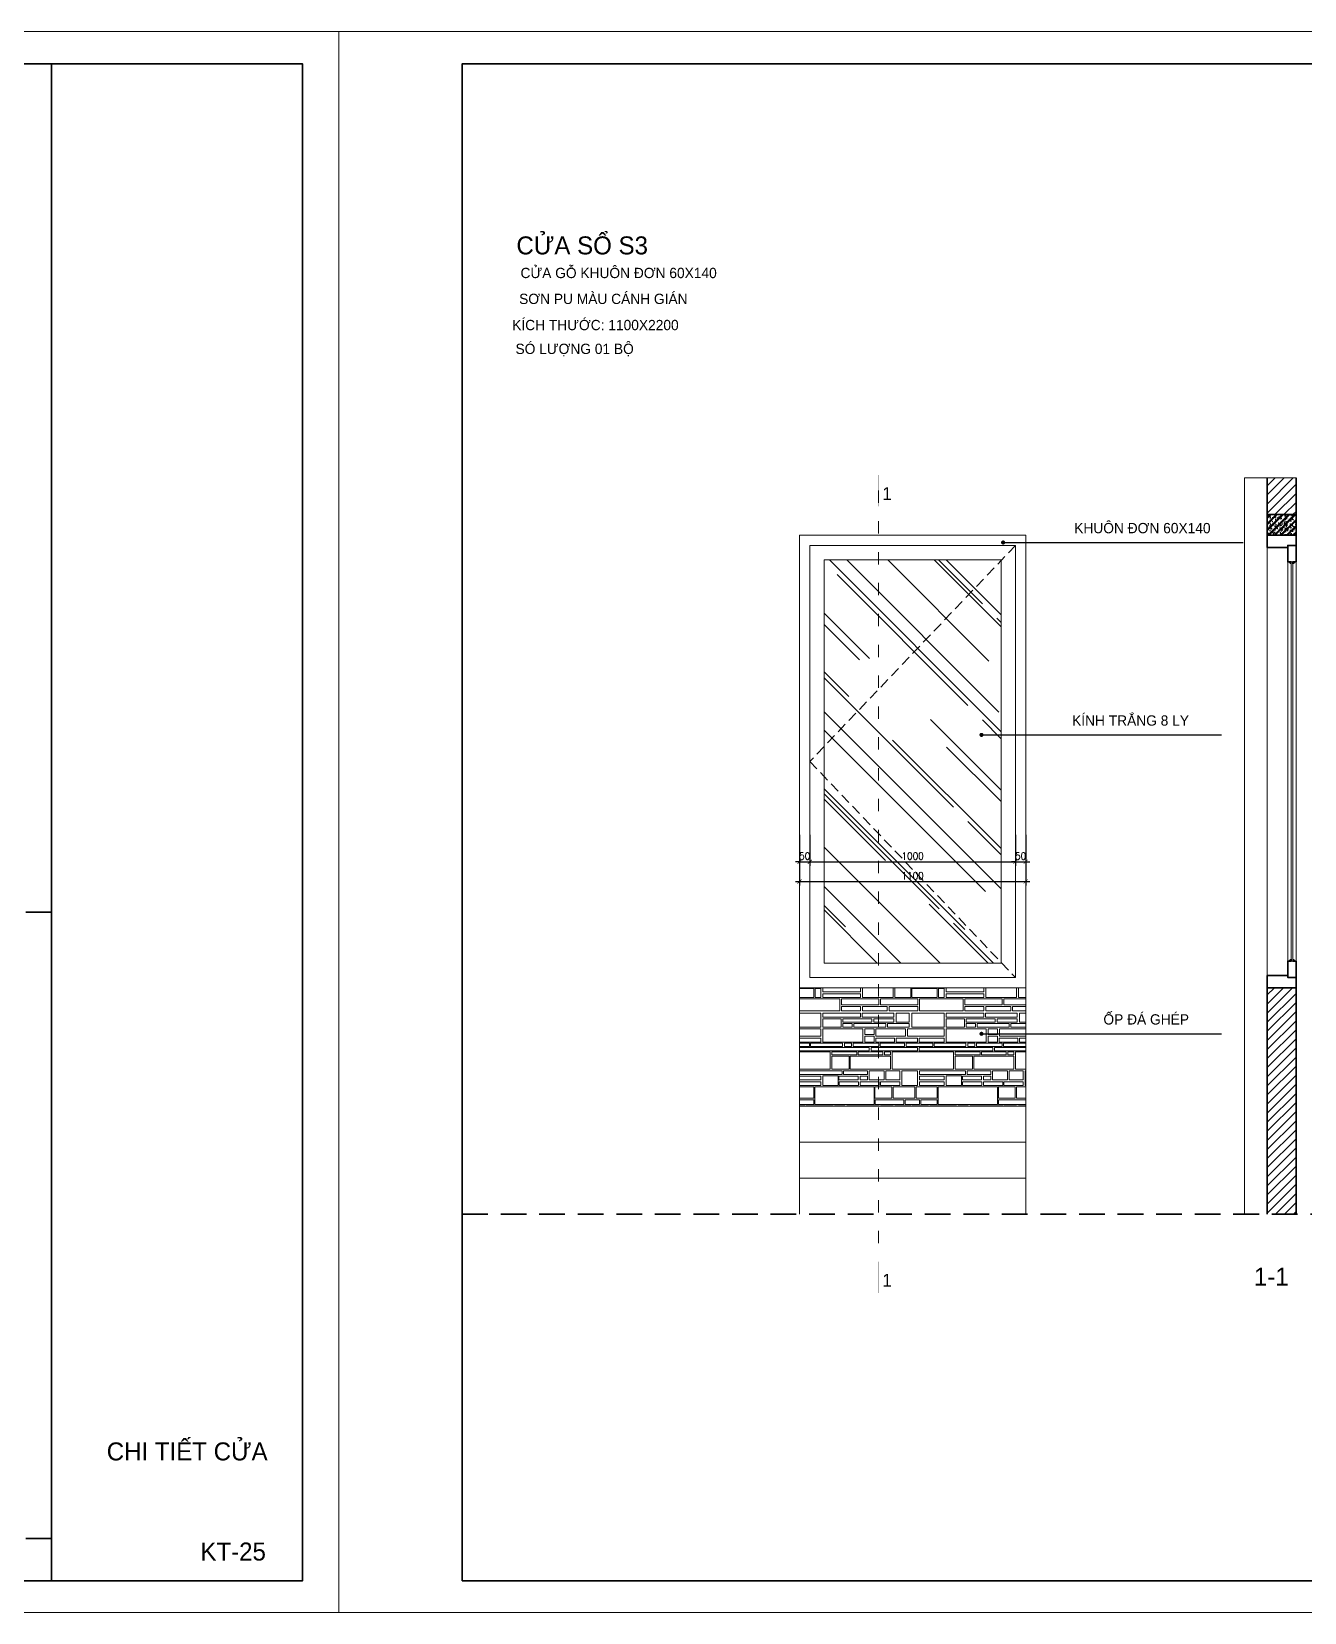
# Model space of a CAD drawing. Header units: millimetres. Extents: x -529782 to -142003, y -492574 to -273331.
# Drawn here: x -190988 to -184799, y -437656 to -429971 of the extents above; entities that cross this region are included whole.
import ezdxf
from ezdxf.enums import TextEntityAlignment as Align

# ---------------------------------------------------------------- set-up
doc = ezdxf.new("R2010")
doc.units = ezdxf.units.MM
doc.header["$LTSCALE"] = 500
doc.header["$MEASUREMENT"] = 0
doc.header["$PDMODE"] = 3
doc.linetypes.add('ACAD_ISO03W100', pattern=[30, 12, -18])
doc.linetypes.add('HIDDEN', pattern=[0.375, 0.25, -0.125])
doc.layers.get('0').update_dxf_attribs({"linetype": 'CONTINUOUS', "lineweight": 13})
doc.layers.get('Defpoints').update_dxf_attribs({"color": 255, "linetype": 'CONTINUOUS', "lineweight": 13})
for name, color, linetype, lineweight in [('1.cat 30', 30, 'CONTINUOUS', 35), ('2.thay 145', 145, 'CONTINUOUS', 18), ('3.manh 08', 8, 'CONTINUOUS', 9), ('6.khuat 75', 75, 'HIDDEN', 18), ('8.vat lieu 08', 8, 'CONTINUOUS', 5), ('9.text \xad white', 7, 'CONTINUOUS', 15), ('CA.dim 08', 251, 'CONTINUOUS', 13), ('CA.thay 145', 145, 'CONTINUOUS', 18), ('cat', 4, 'CONTINUOUS', 35)]:
    doc.layers.add(name, color=color, linetype=linetype, lineweight=lineweight)
for name, color, linetype in [('HACH', 250, 'CONTINUOUS'), ('HATCH', 150, 'CONTINUOUS'), ('THAY', 7, 'CONTINUOUS')]:
    doc.layers.add(name, color=color, linetype=linetype)
doc.styles.add('CA.JSC1', font='')
doc.styles.get("Standard").update_dxf_attribs({"font": 'txt.shx', "width": 0.9})
doc.styles.add('VnAvantH', font='')
doc.styles.get('CA.JSC1').set_extended_font_data('.VnAvantH')
doc.styles.get('VnAvantH').set_extended_font_data('.VnAvantH')
doc.dimstyles.new('CA 20', dxfattribs={"dimscale": 0, "dimtxt": 35, "dimasz": 20, "dimexe": 20, "dimexo": 0, "dimgap": 10, "dimtad": 1, "dimdec": 0, "dimzin": 0, "dimdsep": 46, "dimtxsty": 'Standard', "dimblk": 'ARCHTICK', "dimcen": 0.09, "dimdle": 20, "dimclrd": 256, "dimclre": 256, "dimclrt": 7, "dimadec": 0, "dimazin": 0, "dimtfac": 1, "dimtdec": 0, "dimtix": 1, "dimtmove": 2, "dimatfit": 3, "dimldrblk": 'DOT', "dimfxl": 1, "dimtolj": 1, "dimtzin": 0, "dimarcsym": 0})
pattern_1 = [(45, (-15374.51, 10589.73), (-22.097087, 22.097087), [])]

# ---------------------------------------------------------------- blocks, each defined once
blk = doc.blocks.new('khung co loan')
at = {"layer": '1.cat 30'}
blk.add_lwpolyline([(1158, -14553), (1158, -303), (20658, -303), (20658, -14553)], close=True, dxfattribs=at)
blk.add_lwpolyline([(18298, -303), (18298, -14553)], dxfattribs=at)
at = {"layer": '3.manh 08'}
blk.add_lwpolyline([(0, -14850), (21000, -14850), (21000, 0), (0, 0)], close=True, dxfattribs=at)
blk = doc.blocks.new('_ArchTick')
at = {"color": 1, "linetype": 'ByBlock', "const_width": 0.15}
blk.add_lwpolyline([(-0.5, -0.5), (0.5, 0.5)], dxfattribs=at)
blk = doc.blocks.new('DOT')
at = {"layer": 'THAY', "color": 0, "linetype": 'ByBlock'}
blk.add_line((-0.5, 0), (-1, 0), dxfattribs=at)
at = {"layer": 'THAY', "color": 0, "linetype": 'ByBlock', "const_width": 0.5}
blk.add_lwpolyline([(-0.25, 0, 1), (0.25, 0, 1)], format="xyb", close=True, dxfattribs=at)
blk = doc.blocks.new('*D1764')
at = {"layer": 'CA.dim 08', "lineweight": -2, "transparency": 16777216}
for p, q in [((-187253.8, -433876.8), (-187253.8, -434026.8)), ((-187203.8, -433876.8), (-187203.8, -434026.8)), ((-187253.8, -434006.8), (-187273.8, -434006.8)), ((-187253.8, -434006.8), (-187203.8, -434006.8)), ((-187203.8, -434006.8), (-187183.8, -434006.8))]:
    blk.add_line(p, q, dxfattribs=at)
at = {"layer": 'Defpoints', "color": 0, "transparency": 16777216}
for p in [(-187253.8, -433876.8), (-187203.8, -433876.8), (-187203.8, -434006.8)]:
    blk.add_point(p, dxfattribs=at)
at = {"layer": 'CA.dim 08', "lineweight": -2, "transparency": 16777216, "xscale": 20, "yscale": 20, "zscale": 20}
blk.add_blockref('_ArchTick', (-187253.8, -434006.8), dxfattribs=at)
at = {"layer": 'CA.dim 08', "lineweight": -2, "transparency": 16777216, "xscale": 20, "yscale": 20, "zscale": 20, "rotation": 180}
blk.add_blockref('_ArchTick', (-187203.8, -434006.8), dxfattribs=at)
at = {"layer": 'CA.dim 08', "color": 7, "transparency": 16777216, "insert": (-187228.8, -433979.3), "char_height": 35, "attachment_point": 5}
blk.add_mtext('\\A1;50', dxfattribs=at)
blk = doc.blocks.new('_DOT')
at = {"color": 1, "linetype": 'ByBlock'}
blk.add_line((-0.5, 0), (-1, 0), dxfattribs=at)
at = {"color": 1, "linetype": 'ByBlock', "const_width": 0.5}
blk.add_lwpolyline([(-0.25, 0, 1), (0.25, 0, 1)], format="xyb", close=True, dxfattribs=at)
blk = doc.blocks.new('*D1765')
at = {"layer": 'CA.dim 08', "lineweight": -2, "transparency": 16777216}
for p, q in [((-187203.8, -433876.8), (-187203.8, -434026.8)), ((-186203.8, -433876.8), (-186203.8, -434026.8)), ((-187223.8, -434006.8), (-186183.8, -434006.8))]:
    blk.add_line(p, q, dxfattribs=at)
at = {"layer": 'Defpoints', "color": 0, "transparency": 16777216}
for p in [(-187203.8, -433876.8), (-186203.8, -433876.8), (-186203.8, -434006.8)]:
    blk.add_point(p, dxfattribs=at)
at = {"layer": 'CA.dim 08', "lineweight": -2, "transparency": 16777216, "xscale": 20, "yscale": 20, "zscale": 20, "rotation": 180}
blk.add_blockref('_ArchTick', (-187203.8, -434006.8), dxfattribs=at)
at = {"layer": 'CA.dim 08', "lineweight": -2, "transparency": 16777216, "xscale": 20, "yscale": 20, "zscale": 20}
blk.add_blockref('_ArchTick', (-186203.8, -434006.8), dxfattribs=at)
at = {"layer": 'CA.dim 08', "color": 7, "transparency": 16777216, "insert": (-186703.8, -433979.3), "char_height": 35, "attachment_point": 5}
blk.add_mtext('\\A1;1000', dxfattribs=at)
blk = doc.blocks.new('*D1766')
at = {"layer": 'CA.dim 08', "lineweight": -2, "transparency": 16777216}
for p, q in [((-186203.8, -433876.8), (-186203.8, -434026.8)), ((-186153.8, -433876.8), (-186153.8, -434026.8)), ((-186203.8, -434006.8), (-186223.8, -434006.8)), ((-186203.8, -434006.8), (-186153.8, -434006.8)), ((-186153.8, -434006.8), (-186133.8, -434006.8))]:
    blk.add_line(p, q, dxfattribs=at)
at = {"layer": 'Defpoints', "color": 0, "transparency": 16777216}
for p in [(-186203.8, -433876.8), (-186153.8, -433876.8), (-186153.8, -434006.8)]:
    blk.add_point(p, dxfattribs=at)
at = {"layer": 'CA.dim 08', "lineweight": -2, "transparency": 16777216, "xscale": 20, "yscale": 20, "zscale": 20}
blk.add_blockref('_ArchTick', (-186203.8, -434006.8), dxfattribs=at)
at = {"layer": 'CA.dim 08', "lineweight": -2, "transparency": 16777216, "xscale": 20, "yscale": 20, "zscale": 20, "rotation": 180}
blk.add_blockref('_ArchTick', (-186153.8, -434006.8), dxfattribs=at)
at = {"layer": 'CA.dim 08', "color": 7, "transparency": 16777216, "insert": (-186178.8, -433979.3), "char_height": 35, "attachment_point": 5}
blk.add_mtext('\\A1;50', dxfattribs=at)
blk = doc.blocks.new('*D1767')
at = {"layer": 'CA.dim 08', "lineweight": -2, "transparency": 16777216}
for p, q in [((-187253.8, -433876.8), (-187253.8, -434122.8)), ((-186153.8, -433876.8), (-186153.8, -434122.8)), ((-187273.8, -434102.8), (-186133.8, -434102.8))]:
    blk.add_line(p, q, dxfattribs=at)
at = {"layer": 'Defpoints', "color": 0, "transparency": 16777216}
for p in [(-187253.8, -433876.8), (-186153.8, -433876.8), (-186153.8, -434102.8)]:
    blk.add_point(p, dxfattribs=at)
at = {"layer": 'CA.dim 08', "lineweight": -2, "transparency": 16777216, "xscale": 20, "yscale": 20, "zscale": 20, "rotation": 180}
blk.add_blockref('_ArchTick', (-187253.8, -434102.8), dxfattribs=at)
at = {"layer": 'CA.dim 08', "lineweight": -2, "transparency": 16777216, "xscale": 20, "yscale": 20, "zscale": 20}
blk.add_blockref('_ArchTick', (-186153.8, -434102.8), dxfattribs=at)
at = {"layer": 'CA.dim 08', "color": 7, "transparency": 16777216, "insert": (-186703.8, -434075.3), "char_height": 35, "attachment_point": 5}
blk.add_mtext('\\A1;1100', dxfattribs=at)

msp = doc.modelspace()

# ---------------------------------------------------------------- hatches: boundary and pattern name
at = {"layer": '8.vat lieu 08'}
h = msp.add_hatch(dxfattribs=at)
h.set_pattern_fill('AR-RROOF', color=256, scale=300, angle=315, style=0)
h.set_pattern_definition([(315, (101578.47, -63533.98), (678.82251, -254.55844), [4500, -600, 1500, -300]), (315, (101966.68, -63710.05), (70.00357, 494.26764), [900, -99, 1800, -225]), (315, (101864.85, -63459.73), (1245.21504, -960.958116), [2400, -420, 1200, -300])])
h.paths.add_polyline_path([(-186273.8, -432539.5), (-187133.8, -432539.5), (-187133.8, -434499.5), (-186273.8, -434499.5)])
h = msp.add_hatch(dxfattribs=at)
h.set_pattern_fill('FLDSTONE', color=250, scale=600, style=0, pattern_type=2)
h.set_pattern_definition([(180, (17533.87, 19704.5), (-7e-14, -600), [74.9442, -525.0558]), (270, (17533.87, 19751.96), (600, -1e-13), [47.4408, -552.5592]), (180, (17653.8, 19316.25), (-7e-14, -600), [194.8548, -405.1452]), (270, (17653.8, 19379.9), (600, -1e-13), [63.6702, -536.3298]), (0, (17458.9, 19379.9), (0, 600), [194.8548, -405.1452]), (90, (17458.9, 19316.25), (-600, 4e-14), [63.6702, -536.3298]), (180, (17708.74, 19316.25), (-7e-14, -600), [46.2156, -553.7844]), (270, (17708.74, 19344.97), (600, -1e-13), [28.7142, -571.2858]), (0, (17662.5, 19344.97), (0, 600), [46.2156, -553.7844]), (90, (17662.5, 19316.25), (-600, 4e-14), [28.7142, -571.2858]), (180, (17807.4, 19316.25), (-7e-14, -600), [91.182, -508.818]), (270, (17807.4, 19335), (600, -1e-13), [18.7266, -581.2734]), (0, (17716.23, 19335), (0, 600), [91.182, -508.818]), (90, (17716.23, 19316.25), (-600, 4e-14), [18.7266, -581.2734]), (180, (17861.1, 19379.9), (-7e-14, -600), [143.643, -456.357]), (90, (17861.1, 19344.97), (-600, 4e-14), [34.9566, -565.0434]), (0, (17717.5, 19344.97), (0, 600), [143.643, -456.357]), (270, (17717.5, 19379.9), (600, -1e-13), [34.9566, -565.0434]), (270, (17708.74, 19379.9), (600, -1e-13), [27.4656, -572.5344]), (0, (17662.5, 19379.9), (0, 600), [46.2156, -553.7844]), (90, (17662.5, 19352.46), (-600, 4e-14), [27.4656, -572.5344]), (180, (17708.74, 19352.46), (-7e-14, -600), [46.2156, -553.7844]), (180, (17919.83, 19335), (-7e-14, -600), [103.6728, -496.3272]), (90, (17919.83, 19316.25), (-600, 4e-14), [18.7266, -581.2734]), (0, (17816.16, 19316.25), (0, 600), [103.6728, -496.3272]), (270, (17816.16, 19335), (600, -1e-13), [18.7266, -581.2734]), (180, (18048.5, 19316.25), (-7e-14, -600), [121.1598, -478.8402]), (270, (18048.5, 19335), (600, -1e-13), [18.7266, -581.2734]), (0, (17927.3, 19335), (0, 600), [121.1598, -478.8402]), (90, (17927.3, 19316.25), (-600, 4e-14), [18.7266, -581.2734]), (180, (18048.5, 19344.97), (-7e-14, -600), [177.3678, -422.6322]), (270, (18048.5, 19379.9), (600, -1e-13), [34.9566, -565.0434]), (0, (17871.1, 19379.9), (0, 600), [177.3678, -422.6322]), (90, (17871.1, 19344.97), (-600, 4e-14), [34.9566, -565.0434]), (270, (18048.5, 19457.3), (600, -1e-13), [68.664, -531.336]), (0, (17891.1, 19457.3), (0, 600), [157.383, -442.617]), (90, (17891.1, 19388.66), (-600, 4e-14), [68.664, -531.336]), (180, (18048.5, 19388.66), (-7e-14, -600), [157.383, -442.617]), (270, (17878.6, 19406.14), (600, -1e-13), [17.478, -582.522]), (0, (17773.7, 19406.14), (0, 600), [104.922, -495.078]), (90, (17773.7, 19388.66), (-600, 4e-14), [17.478, -582.522]), (180, (17878.6, 19388.66), (-7e-14, -600), [104.922, -495.078]), (0, (17814.9, 19413.63), (0, 600), [63.7026, -536.2974]), (270, (17814.9, 19457.3), (600, -1e-13), [43.6956, -556.3044]), (180, (17878.6, 19457.3), (-7e-14, -600), [63.7026, -536.2974]), (90, (17878.6, 19413.63), (-600, 4e-14), [43.6956, -556.3044]), (0, (17610.06, 19406.14), (0, 600), [154.8846, -445.1154]), (90, (17610.06, 19388.66), (-600, 4e-14), [17.478, -582.522]), (180, (17764.94, 19388.66), (-7e-14, -600), [154.8846, -445.1154]), (270, (17764.94, 19406.14), (600, -1e-13), [17.478, -582.522]), (270, (17803.67, 19428.6), (600, -1e-13), [14.9814, -585.0186]), (0, (17707.5, 19428.6), (0, 600), [96.1782, -503.8218]), (90, (17707.5, 19413.63), (-600, 4e-14), [14.9814, -585.0186]), (180, (17803.67, 19413.63), (-7e-14, -600), [96.1782, -503.8218]), (270, (17803.67, 19457.3), (600, -1e-13), [19.9752, -580.0248]), (0, (17650.03, 19457.3), (0, 600), [153.6354, -446.3646]), (90, (17650.03, 19437.35), (-600, 4e-14), [19.9752, -580.0248]), (180, (17803.67, 19437.35), (-7e-14, -600), [153.6354, -446.3646]), (0, (17556.35, 19428.6), (0, 600), [141.1452, -458.8548]), (90, (17556.35, 19413.63), (-600, 4e-14), [14.9814, -585.0186]), (180, (17697.5, 19413.63), (-7e-14, -600), [141.1452, -458.8548]), (270, (17697.5, 19428.6), (600, -1e-13), [14.9814, -585.0186]), (0, (17556.35, 19406.14), (0, 600), [44.9664, -555.0336]), (90, (17556.35, 19388.66), (-600, 4e-14), [17.478, -582.522]), (180, (17601.3, 19388.66), (-7e-14, -600), [44.9664, -555.0336]), (270, (17601.3, 19406.14), (600, -1e-13), [17.478, -582.522]), (270, (17547.6, 19428.6), (600, -1e-13), [39.9498, -560.0502]), (0, (17458.9, 19428.6), (0, 600), [88.6842, -511.3158]), (90, (17458.9, 19388.66), (-600, 4e-14), [39.9498, -560.0502]), (180, (17547.6, 19388.66), (-7e-14, -600), [88.6842, -511.3158]), (270, (17642.54, 19457.3), (600, -1e-13), [19.9752, -580.0248]), (0, (17458.9, 19457.3), (0, 600), [183.6132, -416.3868]), (90, (17458.9, 19437.35), (-600, 4e-14), [19.9752, -580.0248]), (180, (17642.54, 19437.35), (-7e-14, -600), [183.6132, -416.3868]), (270, (17550.1, 19488.54), (600, -1e-13), [19.9752, -580.0248]), (180, (17642.54, 19488.54), (-7e-14, -600), [92.4312, -507.5688]), (90, (17642.54, 19468.56), (-600, 4e-14), [19.9752, -580.0248]), (0, (17550.1, 19468.56), (0, 600), [92.4312, -507.5688]), (180, (17731.2, 19497.3), (-7e-14, -600), [181.1154, -418.8846]), (270, (17731.2, 19526), (600, -1e-13), [28.7142, -571.2858]), (0, (17550.1, 19526), (0, 600), [181.1154, -418.8846]), (90, (17550.1, 19497.3), (-600, 4e-14), [28.7142, -571.2858]), (180, (17772.44, 19488.54), (-7e-14, -600), [121.1598, -478.8402]), (90, (17772.44, 19468.56), (-600, 4e-14), [19.9752, -580.0248]), (0, (17651.3, 19468.56), (0, 600), [121.1598, -478.8402]), (270, (17651.3, 19488.54), (600, -1e-13), [19.9752, -580.0248]), (180, (17921.1, 19488.54), (-7e-14, -600), [139.896, -460.104]), (90, (17921.1, 19468.56), (-600, 4e-14), [19.9752, -580.0248]), (0, (17781.2, 19468.56), (0, 600), [139.896, -460.104]), (270, (17781.2, 19488.54), (600, -1e-13), [19.9752, -580.0248]), (180, (17921.1, 19497.3), (-7e-14, -600), [181.1154, -418.8846]), (270, (17921.1, 19526), (600, -1e-13), [28.7142, -571.2858]), (0, (17739.96, 19526), (0, 600), [181.1154, -418.8846]), (90, (17739.96, 19497.3), (-600, 4e-14), [28.7142, -571.2858]), (270, (17458.9, 19550.96), (600, -1e-13), [17.478, -582.522]), (180, (17642.54, 19550.96), (-7e-14, -600), [183.6132, -416.3868]), (90, (17642.54, 19533.5), (-600, 4e-14), [17.478, -582.522]), (0, (17458.9, 19533.5), (0, 600), [183.6132, -416.3868]), (270, (17642.54, 19579.7), (600, -1e-13), [19.9752, -580.0248]), (0, (17458.9, 19579.7), (0, 600), [183.6132, -416.3868]), (90, (17458.9, 19559.7), (-600, 4e-14), [19.9752, -580.0248]), (180, (17642.54, 19559.7), (-7e-14, -600), [183.6132, -416.3868]), (180, (17801.17, 19579.7), (-7e-14, -600), [149.8884, -450.1116]), (90, (17801.17, 19533.5), (-600, 4e-14), [46.1922, -553.8078]), (0, (17651.3, 19533.5), (0, 600), [149.8884, -450.1116]), (270, (17651.3, 19579.7), (600, -1e-13), [46.1922, -553.8078]), (180, (17566.34, 19584.67), (-7e-14, -600), [49.9626, -550.0374]), (270, (17566.34, 19605.9), (600, -1e-13), [21.2232, -578.7768]), (0, (17516.4, 19605.9), (0, 600), [49.9626, -550.0374]), (90, (17516.4, 19584.67), (-600, 4e-14), [21.2232, -578.7768]), (180, (17733.7, 19583.4), (-7e-14, -600), [158.6322, -441.3678]), (270, (17733.7, 19605.9), (600, -1e-13), [22.4718, -577.5282]), (0, (17575.1, 19605.9), (0, 600), [158.6322, -441.3678]), (90, (17575.1, 19583.4), (-600, 4e-14), [22.4718, -577.5282]), (180, (17801.17, 19583.4), (-7e-14, -600), [61.2042, -538.7958]), (270, (17801.17, 19605.9), (600, -1e-13), [22.4718, -577.5282]), (0, (17739.96, 19605.9), (0, 600), [61.2042, -538.7958]), (90, (17739.96, 19583.4), (-600, 4e-14), [22.4718, -577.5282]), (180, (17887.35, 19605.9), (-7e-14, -600), [77.4426, -522.5574]), (90, (17887.35, 19533.5), (-600, 4e-14), [72.4092, -527.5908]), (0, (17809.9, 19533.5), (0, 600), [77.4426, -522.5574]), (270, (17809.9, 19605.9), (600, -1e-13), [72.4092, -527.5908]), (180, (17972.3, 19605.9), (-7e-14, -600), [79.9404, -520.0596]), (90, (17972.3, 19582.2), (-600, 4e-14), [23.7204, -576.2796]), (0, (17892.35, 19582.2), (0, 600), [79.9404, -520.0596]), (270, (17892.35, 19605.9), (600, -1e-13), [23.7204, -576.2796]), (180, (18014.76, 19577.2), (-7e-14, -600), [122.409, -477.591]), (90, (18014.76, 19533.5), (-600, 4e-14), [43.6956, -556.3044]), (0, (17892.35, 19533.5), (0, 600), [122.409, -477.591]), (270, (17892.35, 19577.2), (600, -1e-13), [43.6956, -556.3044]), (180, (18048.5, 19577.2), (-7e-14, -600), [27.4794, -572.5206]), (90, (18048.5, 19533.5), (-600, 4e-14), [43.6956, -556.3044]), (0, (18021, 19533.5), (0, 600), [27.4794, -572.5206]), (270, (18021, 19577.2), (600, -1e-13), [43.6956, -556.3044]), (180, (18141.36, 19526), (-7e-14, -600), [211.539, -388.461]), (90, (18141.36, 19468.56), (-600, 4e-14), [57.4284, -542.5716]), (0, (17929.8, 19468.56), (0, 600), [211.539, -388.461]), (270, (17929.8, 19526), (600, -1e-13), [57.4284, -542.5716]), (180, (18108.9, 19605.9), (-7e-14, -600), [130.3494, -469.6506]), (90, (18108.9, 19582.2), (-600, 4e-14), [23.7204, -576.2796]), (0, (17978.54, 19582.2), (0, 600), [130.3494, -469.6506]), (270, (17978.54, 19605.9), (600, -1e-13), [23.7204, -576.2796]), (270, (17713.73, 19634.6), (600, -1e-13), [21.2232, -578.7768]), (180, (17852.4, 19634.6), (-7e-14, -600), [138.6468, -461.3532]), (90, (17852.4, 19613.4), (-600, 4e-14), [21.2232, -578.7768]), (0, (17713.73, 19613.4), (0, 600), [138.6468, -461.3532]), (270, (17712.5, 19698.3), (600, -1e-13), [54.9312, -545.0688]), (180, (17794.9, 19698.3), (-7e-14, -600), [82.4388, -517.5612]), (90, (17794.9, 19643.34), (-600, 4e-14), [54.9312, -545.0688]), (0, (17712.5, 19643.34), (0, 600), [82.4388, -517.5612]), (180, (17906.1, 19698.3), (-7e-14, -600), [104.922, -495.078]), (90, (17906.1, 19643.34), (-600, 4e-14), [54.9312, -545.0688]), (0, (17801.17, 19643.34), (0, 600), [104.922, -495.078]), (270, (17801.17, 19698.3), (600, -1e-13), [54.9312, -545.0688]), (180, (17928.6, 19634.6), (-7e-14, -600), [68.6988, -531.3012]), (90, (17928.6, 19613.4), (-600, 4e-14), [21.2232, -578.7768]), (0, (17859.9, 19613.4), (0, 600), [68.6988, -531.3012]), (270, (17859.9, 19634.6), (600, -1e-13), [21.2232, -578.7768]), (180, (18014.76, 19634.6), (-7e-14, -600), [78.6912, -521.3088]), (90, (18014.76, 19613.4), (-600, 4e-14), [21.2232, -578.7768]), (0, (17936.07, 19613.4), (0, 600), [78.6912, -521.3088]), (270, (17936.07, 19634.6), (600, -1e-13), [21.2232, -578.7768]), (180, (18014.76, 19643.34), (-7e-14, -600), [101.175, -498.825]), (270, (18014.76, 19698.3), (600, -1e-13), [54.9312, -545.0688]), (0, (17913.6, 19698.3), (0, 600), [101.175, -498.825]), (90, (17913.6, 19643.34), (-600, 4e-14), [54.9312, -545.0688]), (180, (17632.54, 19723.24), (-7e-14, -600), [93.6804, -506.3196]), (90, (17632.54, 19704.5), (-600, 4e-14), [18.7266, -581.2734]), (0, (17538.86, 19704.5), (0, 600), [93.6804, -506.3196]), (270, (17538.86, 19723.24), (600, -1e-13), [18.7266, -581.2734]), (180, (17733.7, 19723.24), (-7e-14, -600), [93.6804, -506.3196]), (90, (17733.7, 19704.5), (-600, 4e-14), [18.7266, -581.2734]), (0, (17640.04, 19704.5), (0, 600), [93.6804, -506.3196]), (270, (17640.04, 19723.24), (600, -1e-13), [18.7266, -581.2734]), (180, (17833.64, 19723.24), (-7e-14, -600), [93.6804, -506.3196]), (90, (17833.64, 19704.5), (-600, 4e-14), [18.7266, -581.2734]), (0, (17739.96, 19704.5), (0, 600), [93.6804, -506.3196]), (270, (17739.96, 19723.24), (600, -1e-13), [18.7266, -581.2734]), (180, (17919.83, 19776.9), (-7e-14, -600), [77.4426, -522.5574]), (90, (17919.83, 19704.5), (-600, 4e-14), [72.4092, -527.5908]), (0, (17842.4, 19704.5), (0, 600), [77.4426, -522.5574]), (270, (17842.4, 19776.9), (600, -1e-13), [72.4092, -527.5908]), (0, (17458.9, 19751.96), (0, 600), [74.9442, -525.0558]), (90, (17458.9, 19704.5), (-600, 4e-14), [47.4408, -552.5592]), (180, (17631.3, 19750.7), (-7e-14, -600), [93.6804, -506.3196]), (90, (17631.3, 19732), (-600, 4e-14), [18.7266, -581.2734]), (0, (17537.6, 19732), (0, 600), [93.6804, -506.3196]), (270, (17537.6, 19750.7), (600, -1e-13), [18.7266, -581.2734]), (180, (17676.26, 19750.7), (-7e-14, -600), [36.2232, -563.7768]), (90, (17676.26, 19732), (-600, 4e-14), [18.7266, -581.2734]), (0, (17640.04, 19732), (0, 600), [36.2232, -563.7768]), (270, (17640.04, 19750.7), (600, -1e-13), [18.7266, -581.2734]), (180, (17676.26, 19776.9), (-7e-14, -600), [116.1636, -483.8364]), (90, (17676.26, 19758.2), (-600, 4e-14), [18.7266, -581.2734]), (0, (17560.1, 19758.2), (0, 600), [116.1636, -483.8364]), (270, (17560.1, 19776.9), (600, -1e-13), [18.7266, -581.2734]), (180, (17757.45, 19776.9), (-7e-14, -600), [73.695, -526.305]), (90, (17757.45, 19732), (-600, 4e-14), [44.9436, -555.0564]), (0, (17683.76, 19732), (0, 600), [73.695, -526.305]), (270, (17683.76, 19776.9), (600, -1e-13), [44.9436, -555.0564]), (180, (17833.64, 19775.7), (-7e-14, -600), [68.6988, -531.3012]), (90, (17833.64, 19732), (-600, 4e-14), [43.6956, -556.3044]), (0, (17764.94, 19732), (0, 600), [68.6988, -531.3012]), (270, (17764.94, 19775.7), (600, -1e-13), [43.6956, -556.3044]), (180, (18048.5, 19750.7), (-7e-14, -600), [119.9106, -480.0894]), (90, (18048.5, 19732), (-600, 4e-14), [18.7266, -581.2734]), (0, (17928.6, 19732), (0, 600), [119.9106, -480.0894]), (270, (17928.6, 19750.7), (600, -1e-13), [18.7266, -581.2734]), (180, (18048.5, 19723.24), (-7e-14, -600), [119.9106, -480.0894]), (90, (18048.5, 19704.5), (-600, 4e-14), [18.7266, -581.2734]), (0, (17928.6, 19704.5), (0, 600), [119.9106, -480.0894]), (270, (17928.6, 19723.24), (600, -1e-13), [18.7266, -581.2734]), (180, (17787.4, 19784.4), (-7e-14, -600), [194.8548, -405.1452]), (270, (17787.4, 19848.1), (600, -1e-13), [63.6702, -536.3298]), (0, (17592.6, 19848.1), (0, 600), [194.8548, -405.1452]), (90, (17592.6, 19784.4), (-600, 4e-14), [63.6702, -536.3298]), (270, (17586.3, 19848.1), (600, -1e-13), [63.6702, -536.3298]), (0, (17502.64, 19848.1), (0, 600), [83.688, -516.312]), (90, (17502.64, 19784.4), (-600, 4e-14), [63.6702, -536.3298]), (180, (17586.3, 19784.4), (-7e-14, -600), [83.688, -516.312]), (180, (17623.8, 19869.3), (-7e-14, -600), [121.1598, -478.8402]), (90, (17623.8, 19854.33), (-600, 4e-14), [14.9814, -585.0186]), (0, (17502.64, 19854.33), (0, 600), [121.1598, -478.8402]), (270, (17502.64, 19869.3), (600, -1e-13), [14.9814, -585.0186]), (180, (17751.2, 19869.3), (-7e-14, -600), [121.1598, -478.8402]), (90, (17751.2, 19854.33), (-600, 4e-14), [14.9814, -585.0186]), (0, (17630.05, 19854.33), (0, 600), [121.1598, -478.8402]), (270, (17630.05, 19869.3), (600, -1e-13), [14.9814, -585.0186]), (180, (17787.4, 19869.3), (-7e-14, -600), [28.7286, -571.2714]), (90, (17787.4, 19854.33), (-600, 4e-14), [14.9814, -585.0186]), (0, (17758.7, 19854.33), (0, 600), [28.7286, -571.2714]), (270, (17758.7, 19869.3), (600, -1e-13), [14.9814, -585.0186]), (180, (17919.83, 19873.06), (-7e-14, -600), [226.0818, -373.9182]), (270, (17919.83, 19889.3), (600, -1e-13), [16.23, -583.77]), (0, (17693.75, 19889.3), (0, 600), [226.0818, -373.9182]), (90, (17693.75, 19873.06), (-600, 4e-14), [16.23, -583.77]), (180, (17598.8, 19910.5), (-7e-14, -600), [34.974, -565.026]), (90, (17598.8, 19894.3), (-600, 4e-14), [16.23, -583.77]), (0, (17563.84, 19894.3), (0, 600), [34.974, -565.026]), (270, (17563.84, 19910.5), (600, -1e-13), [16.23, -583.77]), (180, (17731.2, 19910.5), (-7e-14, -600), [124.9068, -475.0932]), (90, (17731.2, 19894.3), (-600, 4e-14), [16.23, -583.77]), (0, (17606.3, 19894.3), (0, 600), [124.9068, -475.0932]), (270, (17606.3, 19910.5), (600, -1e-13), [16.23, -583.77]), (180, (17856.1, 19910.5), (-7e-14, -600), [118.662, -481.338]), (90, (17856.1, 19894.3), (-600, 4e-14), [16.23, -583.77]), (0, (17737.47, 19894.3), (0, 600), [118.662, -481.338]), (270, (17737.47, 19910.5), (600, -1e-13), [16.23, -583.77]), (180, (17993.5, 19910.5), (-7e-14, -600), [129.9036, -470.0964]), (90, (17993.5, 19894.3), (-600, 4e-14), [16.23, -583.77]), (0, (17863.6, 19894.3), (0, 600), [129.9036, -470.0964]), (270, (17863.6, 19910.5), (600, -1e-13), [16.23, -583.77]), (180, (18308.74, 19698.3), (-7e-14, -600), [288.9816, -311.0184]), (90, (18308.74, 19613.4), (-600, 4e-14), [84.894, -515.106]), (0, (18019.76, 19613.4), (0, 600), [288.9816, -311.0184]), (270, (18019.76, 19698.3), (600, -1e-13), [84.894, -515.106]), (180, (18152.6, 19776.9), (-7e-14, -600), [224.0298, -375.9702]), (90, (18152.6, 19758.2), (-600, 4e-14), [18.7266, -581.2734]), (0, (17928.6, 19758.2), (0, 600), [224.0298, -375.9702]), (270, (17928.6, 19776.9), (600, -1e-13), [18.7266, -581.2734]), (180, (18095.15, 19869.3), (-7e-14, -600), [298.974, -301.026]), (90, (18095.15, 19784.4), (-600, 4e-14), [84.894, -515.106]), (0, (17796.2, 19784.4), (0, 600), [298.974, -301.026]), (270, (17796.2, 19869.3), (600, -1e-13), [84.894, -515.106]), (180, (18285, 19889.3), (-7e-14, -600), [357.6804, -242.3196]), (90, (18285, 19873.06), (-600, 4e-14), [16.23, -583.77]), (0, (17927.3, 19873.06), (0, 600), [357.6804, -242.3196]), (270, (17927.3, 19889.3), (600, -1e-13), [16.23, -583.77]), (180, (18155.1, 19910.5), (-7e-14, -600), [155.331, -444.669]), (90, (18155.1, 19894.3), (-600, 4e-14), [16.23, -583.77]), (0, (17999.8, 19894.3), (0, 600), [155.331, -444.669]), (270, (17999.8, 19910.5), (600, -1e-13), [16.23, -583.77])])
h.paths.add_polyline_path([(-187253.8, -434619.5), (-187253.8, -435194.5), (-186153.8, -435194.5), (-186153.8, -434619.5)])
at = {"layer": 'CA.dim 08'}
h = msp.add_hatch(dxfattribs=at)
h.set_pattern_fill('ANSI31', color=256, scale=250, style=0)
h.set_pattern_definition(pattern_1)
h.paths.add_polyline_path([(-184979.5, -432319.5), (-184839.5, -432319.5), (-184839.5, -432141), (-184979.5, -432141)])
h = msp.add_hatch(dxfattribs=at)
h.set_pattern_fill('ANSI31', color=256, scale=250, style=0)
h.set_pattern_definition(pattern_1)
h.paths.add_polyline_path([(-184979.5, -435719.5), (-184839.5, -435719.5), (-184839.5, -434619.5), (-184979.5, -434619.5)])
at = {"layer": 'HACH'}
h = msp.add_hatch(dxfattribs=at)
h.set_pattern_fill('CHAU-01', color=256, scale=5, style=0, pattern_type=2)
h.set_pattern_definition([(50, (-15374.51, 10589.73), (35.8630091, -3.1376067), [3.75, -41.25]), (355, (-15374.51, 10589.73), (-6.9375667, 37.6096067), [3, -33]), (100.4514, (-15371.523, 10589.467), (28.925469, 34.471977), [3.1870095, -35.0571056]), (46.1842, (-15374.51, 10599.73), (53.3620524, -8.2759507), [5.625, -61.875]), (96.6356, (-15370.064, 10599.04), (46.733135, 48.7058935), [4.7805144, -52.58565]), (351.1842, (-15374.51, 10599.73), (46.733097, 48.70593), [4.5, -49.5]), (21, (-15369.51, 10597.23), (29.8453526, -20.1309445), [3.75, -41.25]), (326, (-15369.51, 10597.23), (12.1657666, 36.2575023), [3, -33]), (71.4514, (-15367.024, 10595.55), (42.0111314, 16.1265248), [3.1870095, -35.0571056]), (37.5, (-15374.511, 10589.729), (0.60799277, 16.6446927), [0, -32.6, 0, -33.5, 0, -33.125]), (7.5, (-15374.511, 10589.729), (13.1534769, 19.7205856), [0, -19.1, 0, -31.85, 0, -12.625]), (327.5, (-15385.661, 10589.729), (26.6911218, -1.1277436), [0, -12.5, 0, -39, 0, -51.75]), (317.5, (-15390.66, 10589.73), (29.1593085, 5.0052491), [0, -16.25, 0, -25.9, 0, -36.75]), (45, (-15374.511, 10589.729), (-15.0260191, 15.0260191), []), (45, (-15374.511, 10595.854), (-15.0260191, 15.0260191), [])])
h.paths.add_polyline_path([(-184979.5, -432319.5), (-184979.5, -432419.5), (-184839.5, -432419.5), (-184839.5, -432319.5)])

# ---------------------------------------------------------------- linework, layer by layer
at = {"layer": '1.cat 30', "ltscale": 4}
for p, q in [((-184979.5, -432141), (-184979.5, -432419.5)), ((-184839.5, -432141), (-184839.5, -432419.5)), ((-184979.5, -432419.5), (-184839.5, -432419.5)), ((-184979.5, -432419.5), (-184839.5, -432419.5)), ((-184979.5, -432479.5), (-184979.5, -432419.5)), ((-184839.5, -432469.5), (-184879.5, -432469.5)), ((-184879.5, -432469.5), (-184879.5, -432479.5)), ((-184839.5, -432469.5), (-184879.5, -432469.5)), ((-184879.5, -432469.5), (-184879.5, -432479.5)), ((-184839.5, -432469.5), (-184879.5, -432469.5)), ((-184879.5, -432469.5), (-184879.5, -432479.5)), ((-184839.5, -432469.5), (-184879.5, -432469.5)), ((-184879.5, -432469.5), (-184879.5, -432479.5)), ((-184839.5, -432419.5), (-184839.5, -432469.5)), ((-184879.5, -432479.5), (-184979.5, -432479.5)), ((-184879.5, -434559.5), (-184979.5, -434559.5)), ((-184979.5, -434559.5), (-184979.5, -434619.5)), ((-184979.5, -434619.5), (-184979.5, -435719.5)), ((-184979.5, -434619.5), (-184839.5, -434619.5)), ((-184979.5, -434619.5), (-184839.5, -434619.5)), ((-184979.5, -434619.5), (-184839.5, -434619.5)), ((-184879.5, -434569.5), (-184879.5, -434559.5)), ((-184879.5, -434569.5), (-184879.5, -434559.5)), ((-184879.5, -434569.5), (-184879.5, -434559.5)), ((-184879.5, -434569.5), (-184879.5, -434559.5)), ((-184879.5, -434569.5), (-184879.5, -434559.5)), ((-184879.5, -434569.5), (-184879.5, -434559.5)), ((-184839.5, -434569.5), (-184879.5, -434569.5)), ((-184839.5, -434569.5), (-184879.5, -434569.5)), ((-184839.5, -434569.5), (-184879.5, -434569.5)), ((-184839.5, -434569.5), (-184879.5, -434569.5)), ((-184839.5, -434569.5), (-184879.5, -434569.5)), ((-184839.5, -434569.5), (-184879.5, -434569.5)), ((-184839.5, -434619.5), (-184839.5, -434569.5)), ((-184839.5, -434619.5), (-184839.5, -435719.5))]:
    msp.add_line(p, q, dxfattribs=at)
at = {"layer": '1.cat 30', "const_width": 1.25}
for points in [[(-186870, -432126.1), (-186870, -432127.3), (-186870, -432128.6), (-186870, -432279.9)], [(-186870, -435950.3), (-186870, -435951.5), (-186870, -435952.8), (-186870, -436104.1)]]:
    msp.add_lwpolyline(points, dxfattribs=at)
at = {"layer": '1.cat 30', "ltscale": 4}
msp.add_lwpolyline([(-184979.5, -432319.5), (-184979.5, -432319.5), (-184839.5, -432319.5), (-184839.5, -432319.5), (-184839.5, -432419.5), (-184839.5, -432419.5), (-184979.5, -432419.5), (-184979.5, -432419.5)], close=True, dxfattribs=at)
for points in [[(-184862.6, -432549.5), (-184879.5, -432549.5), (-184879.5, -432469.5), (-184839.5, -432469.5), (-184839.5, -432549.5), (-184855.4, -432549.5)], [(-184862.6, -434489.5), (-184879.5, -434489.5), (-184879.5, -434569.5), (-184839.5, -434569.5), (-184839.5, -434489.5), (-184855.4, -434489.5)]]:
    msp.add_lwpolyline(points, dxfattribs=at)
at = {"layer": '2.thay 145', "color": 1, "linetype": 'ACAD_ISO03W100', "ltscale": 0.01}
msp.add_line((-186870, -432201.8), (-186870, -435950.3), dxfattribs=at)
at = {"layer": '6.khuat 75', "ltscale": 0.4}
msp.add_lwpolyline([(-186203.8, -432469.5), (-187203.8, -433519.5), (-186203.8, -434569.5)], dxfattribs=at)
at = {"layer": 'CA.dim 08'}
for p, q in [((-185089.5, -432141), (-184839.5, -432141)), ((-187253.8, -434619.5), (-187253.8, -435719.5)), ((-186153.8, -434619.5), (-186153.8, -435719.5))]:
    msp.add_line(p, q, dxfattribs=at)
for points in [[(-184879.5, -432549.5), (-184879.5, -432549.5), (-184839.5, -432549.5), (-184839.5, -432549.5), (-184839.5, -434489.5), (-184839.5, -434489.5), (-184879.5, -434489.5), (-184879.5, -434489.5)], [(-184862.6, -434489.5), (-184862.6, -434489.5), (-184855.4, -434489.5), (-184855.4, -434489.5), (-184855.4, -432549.5), (-184855.4, -432549.5), (-184862.6, -432549.5), (-184862.6, -432549.5)]]:
    msp.add_lwpolyline(points, close=True, dxfattribs=at)
at = {"layer": 'CA.thay 145'}
for p, q in [((-185089.5, -432141), (-185089.5, -435719.5)), ((-184979.5, -432419.5), (-184979.5, -434619.5)), ((-184839.5, -432419.5), (-184839.5, -434619.5)), ((-187253.8, -435194.5), (-186153.8, -435194.5)), ((-187253.8, -435194.5), (-186153.8, -435194.5)), ((-187253.8, -435369.5), (-186153.8, -435369.5)), ((-187253.8, -435544.5), (-186153.8, -435544.5))]:
    msp.add_line(p, q, dxfattribs=at)
msp.add_lwpolyline([(-186153.8, -434619.5), (-186153.8, -432419.5), (-187253.8, -432419.5), (-187253.8, -434619.5), (-186153.8, -434619.5), (-186153.8, -434343.7)], dxfattribs=at)
for points in [[(-187203.8, -434569.5), (-186203.8, -434569.5), (-186203.8, -432469.5), (-187203.8, -432469.5)], [(-187133.8, -434499.5), (-186273.8, -434499.5), (-186273.8, -432539.5), (-187133.8, -432539.5)]]:
    msp.add_lwpolyline(points, close=True, dxfattribs=at)
at = {"layer": 'cat', "linetype": 'HIDDEN'}
for p, q in [((-190892, -434251.8), (-199639.6, -434251.8)), ((-188894.5, -435719.5), (-180025.2, -435719.5)), ((-190892, -437297.3), (-195929.5, -437297.3))]:
    msp.add_line(p, q, dxfattribs=at)
at = {"layer": 'HATCH', "ltscale": 4}
for points in [[(-184862.6, -432549.5), (-184872.2, -432549.5), (-184872.2, -432551.3), (-184870.5, -432551.3, 0.386896), (-184865, -432556.1), (-184865, -432557.3), (-184864.1, -432557.3), (-184864.1, -432558.6), (-184862.6, -432558.6), (-184862.6, -432549.5)], [(-184855.5, -432549.5), (-184845.8, -432549.5), (-184845.8, -432551.3), (-184847.5, -432551.3, -0.386896), (-184853.1, -432556.1), (-184853.1, -432557.3), (-184854, -432557.3), (-184854, -432558.6), (-184855.5, -432558.6), (-184855.5, -432549.5)], [(-184862.6, -434489.5), (-184872.2, -434489.5), (-184872.2, -434487.6), (-184870.5, -434487.6, -0.386896), (-184865, -434482.8), (-184865, -434481.7), (-184864.1, -434481.7), (-184864.1, -434480.4), (-184862.6, -434480.4), (-184862.6, -434489.5)], [(-184855.5, -434489.5), (-184845.8, -434489.5), (-184845.8, -434487.6), (-184847.5, -434487.6, 0.386896), (-184853.1, -434482.8), (-184853.1, -434481.7), (-184854, -434481.7), (-184854, -434480.4), (-184855.5, -434480.4), (-184855.5, -434489.5)]]:
    msp.add_lwpolyline(points, format="xyb", dxfattribs=at)

# ---------------------------------------------------------------- block references
at = {"layer": '2.thay 145', "xscale": 0.5174686212558299, "yscale": 0.5174686212558299, "zscale": 0.5174686212558299}
for p in [(-200360.7, -429971.5), (-189493.9, -429971.5)]:
    msp.add_blockref('khung co loan', p, dxfattribs=at)

# ---------------------------------------------------------------- texts
at = {"layer": '9.text \xad white'}
for s, height, style, p in [('cöa sæ s3', 87.5, 'CA.JSC1', (-188630.6, -431054.5)), ('1', 62.5, 'VnAvantH', (-186851.9, -432248.7)), ('1', 62.5, 'VnAvantH', (-186851.9, -436072.9)), ('1-1', 87.5, 'CA.JSC1', (-185044.2, -436067.4)), ('chi tiÕt cöa', 87.5, 'CA.JSC1', (-190623, -436917.1))]:
    msp.add_text(s, height=height, dxfattribs=dict(at, style=style)).set_placement(p)
at = {"layer": '9.text \xad white', "style": 'CA.JSC1'}
for s, p in [('cöa gç khu«n ®¬n 60x140', (-187656.5, -431169.7)), ('s¬n pu mµu c¸nh gi¸n', (-187798.5, -431295.7)), ('kÝch th\xadíc: 1100x2200', (-187841.7, -431422.9)), ('sã l\xadîng 01 bé', (-188059.9, -431538.6)), ('khu«n ®¬n 60x140', (-185255, -432410)), ('kÝnh tr¾ng 8 ly', (-185360, -433345.3)), ('èp ®¸ ghÐp', (-185360, -434798.3))]:
    msp.add_text(s, height=50, dxfattribs=at).set_placement(p, align=Align.RIGHT)
msp.add_text('kt-25', height=87.5, dxfattribs=at).set_placement((-190008.3, -437403.8), align=Align.CENTER)

# ---------------------------------------------------------------- dimensions: what is measured, and where the dimension line sits
at = {"layer": 'CA.dim 08'}
for base, p1, p2, picture, middle in [((-187203.8, -434006.8), (-187253.8, -433876.8), (-187203.8, -433876.8), '*D1764', (-187228.8, -433979.3)), ((-186153.8, -434102.8), (-187253.8, -433876.8), (-186153.8, -433876.8), '*D1767', (-186703.8, -434075.3)), ((-186203.8, -434006.8), (-187203.8, -433876.8), (-186203.8, -433876.8), '*D1765', (-186703.8, -433979.3)), ((-186153.8, -434006.8), (-186203.8, -433876.8), (-186153.8, -433876.8), '*D1766', (-186178.8, -433979.3))]:
    dim = msp.add_linear_dim(base=base, p1=p1, p2=p2, dimstyle='CA 20', override={"dimscale": 1, "dimldrblk": 'DOT'}, dxfattribs=at)
    dim.commit()
    dim.dimension.update_dxf_attribs({"geometry": picture, "text_midpoint": middle})

# ---------------------------------------------------------------- leaders
for points in [[(-186264, -432455), (-185096.5, -432455)], [(-186369, -433390.3), (-185201.5, -433390.3)], [(-186369, -434843.3), (-185201.5, -434843.3)]]:
    msp.add_leader(points, dimstyle='CA 20', override={"dimscale": 1, "dimtad": 0, "dimldrblk": 'DOT'}, dxfattribs=at)

doc.saveas('drawing.dxf')
